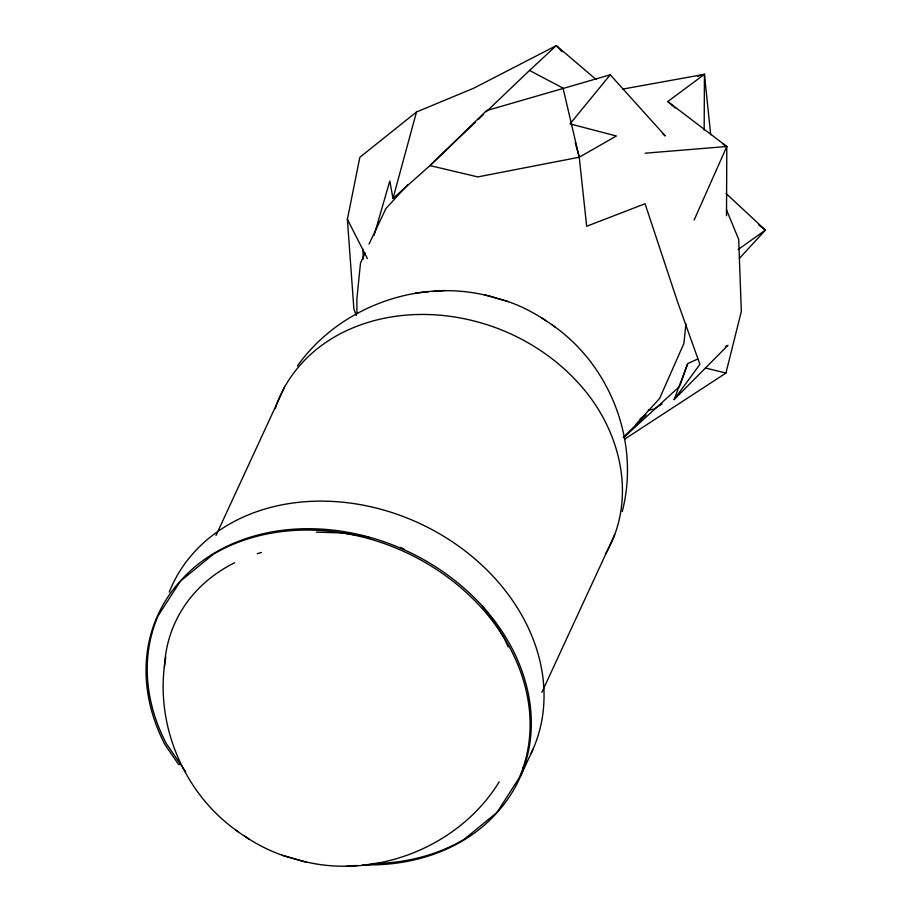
<?xml version="1.0" encoding="UTF-8"?>
<svg xmlns="http://www.w3.org/2000/svg" width="912" height="912" viewBox="0 0 912 912"><rect width="100%" height="100%" fill="white"/><g stroke="black" fill="none" stroke-linecap="round" stroke-linejoin="round"><path stroke-width="1.37" d="M356.9 313.717L356.9 298.566L360.491 263.158L365.062 252.966M726.511 215.756L726.807 146.49L667.801 101.551L704.44 74.328L710.699 134.737M704.167 130.097L704.44 74.328L622.577 89.125M685.915 323.669L683.92 343.414L659.558 398.555L635.573 424.73M165.813 656.982C153.763 722.92 183.255 793.702 238.283 831.824M356.25 315.609L353.89 308.94L347.381 219.29L359.841 157.297L416.499 111.982L473.784 88.179L556.32 45.6L596.106 79.481M622.258 511.461C640.178 442.639 610.698 365.393 552.353 325.094M624.8 439.025L725.929 373.076L741.331 311.437L738.697 239.411L726.454 209.714M475.129 122.436L429.985 165.596L392.981 198.485L416.499 111.982M275.378 408.485L276.507 404.586A192.329 155.393 24.8 0 1 339.629 334.077C391.715 306.763 455.567 309.453 508.543 332.903A175.366 141.691 24.8 0 1 580.477 385.366C615.919 425.06 633.737 483.428 614.688 534.706L541.922 692.242M374.057 235.444L389.812 181.021L392.981 198.485M680.17 384.989L687.716 363.592L697.771 359.032M725.439 346.48L727.947 345.34L674.116 399.604L687.716 363.592M694.112 220.1L726.807 146.49L723.227 144.335M369.052 244.04L385.947 208.517L407.926 184.532M215.984 535.504L284.407 387.418M520.41 776.488L533.167 748.9M499.195 781.823C457.881 849.357 369.166 882.292 293.744 858.614M674.116 399.604L699.903 364.355L677.422 301.439L645.069 203.741L586.667 226.267L579.245 157.217L563.035 88.111L529.519 70.452L486.415 111.652M297.437 365.963C340.985 304.494 424.958 275.8 496.892 298.292M610.242 74.807L570.034 123.895L616.364 135.991L579.245 157.217L477.797 176.917L429.985 165.596L486.541 110.614L610.242 74.807L665.281 135.911L663.07 134.144M739.358 258.427L765.396 230.098L726.134 193.526M623.227 437.407L646.072 414.926L640.099 418.779M478.207 119.495L483.337 114.593M529.519 70.452L556.32 45.6L562.043 51.756M623.591 437.635L679.691 386.335M738.139 249.535L765.396 230.098L758.727 224.876M662.123 403.982L653.813 409.214L648.204 410.138M180.245 763.891L178.638 764.575L164.935 744.58A198.178 160.124 24.8 0 1 179.584 581.867L213.043 554.462A198.178 160.124 24.8 0 1 446.492 576.35A198.178 160.124 24.8 0 1 519.236 777.799L496.584 813.094A198.178 160.124 24.8 0 1 365.279 864.895M697.612 76.3L704.44 74.328M645.16 153.205L726.807 146.49M415.598 292.946L428.15 291.908M433.382 291.464L444.839 290.518M345.796 866.4L357.253 865.454M362.486 864.998L375.037 863.96M316.407 532.141L342.661 532.961L364.857 536.461M705.455 367.992L725.929 373.076M366.236 536.837L370.34 537.932M497.678 298.555C518.552 303.673 537.59 314.287 554.872 326.838M235.763 830.08C253.046 842.62 272.084 853.244 292.957 858.363M484.477 294.713L508.337 301.621M282.298 855.285L306.147 862.193M400.026 547.451L404.005 548.99M541.489 317.718L545.969 320.796M244.667 836.122L249.147 839.2M667.801 101.551L675.279 108.004M482.414 606.172L493.221 620.012M185.706 771.871L166.121 743.269A198.178 160.124 24.8 0 1 158.095 615.851L180.758 580.556A198.178 160.124 24.8 0 1 447.678 575.039A198.178 160.124 24.8 0 1 497.758 811.783L464.299 839.188A198.178 160.124 24.8 0 1 371.948 863.607M493.951 621.22L504.199 638.092L508.144 646.893M347.381 219.29L367.365 258.586M575.187 142.557L579.245 157.217M362.987 249.204L363.181 259.156M526.235 762.58A198.178 160.124 24.8 0 1 522.53 768.565M169.256 592.093A198.178 160.124 24.8 0 1 416.488 521.995A198.178 160.124 24.8 0 1 530.852 753.939M164.434 667.174A179.345 144.905 24.8 0 1 234.703 562.727M257.344 553.687A179.345 144.905 24.8 0 1 261.516 552.455M614.677 534.706A192.329 155.393 24.8 0 1 605.431 554.222"/></g></svg>
